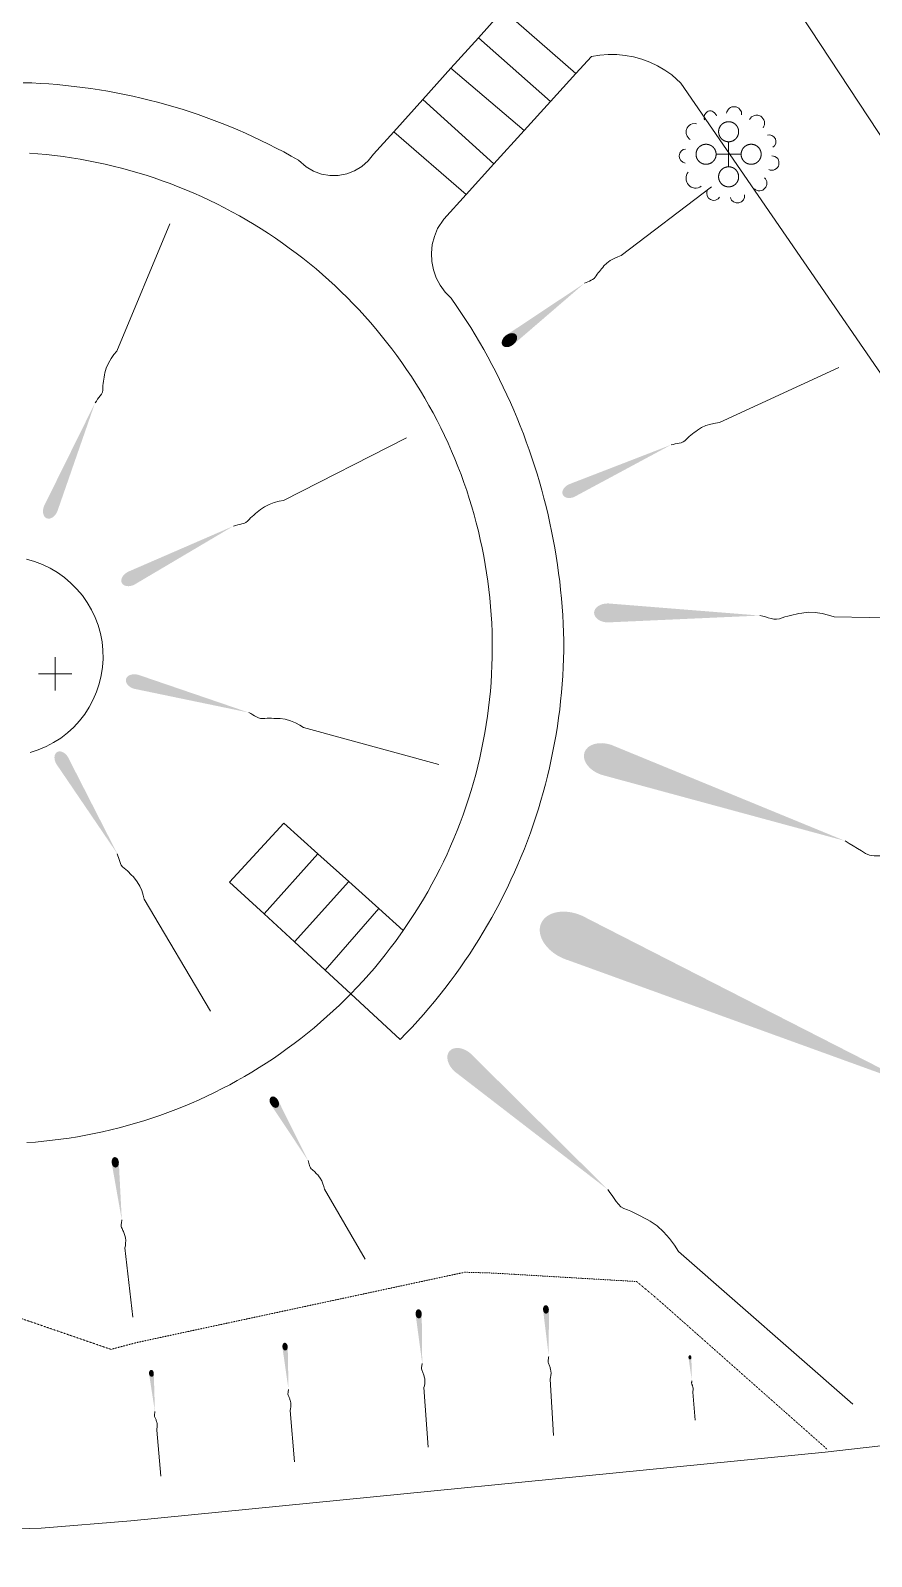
# Model space of a CAD drawing. Header units: millimetres. Extents: x 833924389 to 835767163, y 817400000 to 818811854.
# Drawn here: x 835494266 to 835519440, y 817911036 to 817956732 of the extents above; entities that cross this region are included whole.
import ezdxf

# ---------------------------------------------------------------- set-up
doc = ezdxf.new("R2010")
doc.units = ezdxf.units.MM
doc.header["$LTSCALE"] = 10
doc.header["$MEASUREMENT"] = 0
doc.linetypes.add('11SW4B$1$DGN Style 5', pattern=[1.174922, 0.503538, -0.671384])
doc.layers.add('01_Base_Plan', color=5, linetype='Continuous', lineweight=5)

# ---------------------------------------------------------------- blocks, each defined once
blk = doc.blocks.new('11SW4B$1$SLOPE_175')
at = {"layer": '01_Base_Plan', "linetype": 'Continuous', "lineweight": 30}
h = blk.add_hatch(color=256, dxfattribs=at)
edge = h.paths.add_edge_path()
edge.add_ellipse((0.3, 0), major_axis=(0.3, 0), ratio=0.683333, start_angle=0, end_angle=360)
at = {"layer": '01_Base_Plan', "linetype": 'Continuous', "lineweight": 13}
blk.add_line((5.184, -0.001), (9.132, -0.001), dxfattribs=at)
at = {"layer": '01_Base_Plan', "linetype": 'Continuous', "lineweight": 13, "flags": 128}
blk.add_lwpolyline([(3.584, -0.001), (3.644, -0.015), (3.704, -0.029), (3.764, -0.043), (3.824, -0.057), (3.884, -0.071), (3.944, -0.075), (4.004, -0.063), (4.064, -0.042), (4.124, -0.02), (4.184, -0.001), (4.244, 0.013), (4.304, 0.027), (4.364, 0.041), (4.424, 0.055), (4.484, 0.069), (4.623, 0.087), (4.773, 0.083), (4.924, 0.064), (5.065, 0.034), (5.184, -0.001)], dxfattribs=at)
at = {"layer": '01_Base_Plan', "linetype": 'Continuous', "lineweight": 30}
blk.add_solid([(3.584, -0.001), (0.3, 0.205), (0.3, -0.205)], dxfattribs=at)
blk = doc.blocks.new('11SW4B$0$OVTMIS')
at = {"layer": '01_Base_Plan', "linetype": 'Continuous', "lineweight": 0}
for p, q in [((-0.016, -0.011), (-0.016, 0.364)), ((-0.391, -0.011), (-0.016, -0.011)), ((-0.016, -0.011), (0.359, -0.011)), ((-0.016, -0.386), (-0.016, -0.011))]:
    blk.add_line(p, q, dxfattribs=at)
at = {"layer": '01_Base_Plan', "linetype": 'Continuous', "lineweight": 0, "flags": 128}
for points in [[(-0.076, 1.219), (-0.069, 1.264), (-0.024, 1.339), (0.006, 1.369), (0.044, 1.391), (0.081, 1.406), (0.126, 1.414), (0.171, 1.414), (0.209, 1.406), (0.254, 1.391), (0.291, 1.369), (0.321, 1.331), (0.366, 1.256), (0.374, 1.211), (0.374, 1.174)], [(-0.729, 1.016), (-0.744, 1.054), (-0.751, 1.091), (-0.736, 1.174), (-0.691, 1.234), (-0.654, 1.256), (-0.624, 1.279), (-0.586, 1.286), (-0.541, 1.286), (-0.504, 1.279), (-0.474, 1.256), (-0.436, 1.234), (-0.391, 1.174), (-0.384, 1.136)], [(-0.016, 0.964), (-0.021, 0.964), (-0.027, 0.964), (-0.032, 0.963), (-0.037, 0.963), (-0.042, 0.963), (-0.048, 0.962), (-0.053, 0.961), (-0.058, 0.961), (-0.063, 0.96), (-0.068, 0.959), (-0.073, 0.958), (-0.079, 0.957), (-0.084, 0.956), (-0.089, 0.955), (-0.094, 0.954), (-0.099, 0.952), (-0.104, 0.951), (-0.109, 0.949), (-0.114, 0.947), (-0.119, 0.946), (-0.124, 0.944), (-0.129, 0.942), (-0.133, 0.94), (-0.138, 0.938), (-0.143, 0.936), (-0.148, 0.933), (-0.152, 0.931), (-0.157, 0.929), (-0.162, 0.926), (-0.166, 0.924), (-0.171, 0.921), (-0.175, 0.918), (-0.18, 0.915), (-0.184, 0.912), (-0.188, 0.91), (-0.193, 0.906), (-0.197, 0.903), (-0.201, 0.9), (-0.205, 0.897), (-0.209, 0.894), (-0.213, 0.89), (-0.217, 0.887), (-0.221, 0.883), (-0.225, 0.88), (-0.228, 0.876), (-0.232, 0.872), (-0.236, 0.868), (-0.239, 0.865), (-0.243, 0.861), (-0.246, 0.857), (-0.249, 0.853), (-0.253, 0.848), (-0.256, 0.844), (-0.259, 0.84), (-0.262, 0.836), (-0.265, 0.832), (-0.268, 0.827), (-0.271, 0.823), (-0.273, 0.818), (-0.276, 0.814), (-0.279, 0.809), (-0.281, 0.805), (-0.283, 0.8), (-0.286, 0.795), (-0.288, 0.79), (-0.29, 0.786), (-0.292, 0.781), (-0.294, 0.776), (-0.296, 0.771), (-0.298, 0.766), (-0.3, 0.761), (-0.301, 0.756), (-0.303, 0.751), (-0.305, 0.746), (-0.306, 0.741), (-0.307, 0.736), (-0.308, 0.731), (-0.31, 0.726), (-0.311, 0.721), (-0.312, 0.716), (-0.313, 0.711), (-0.313, 0.706), (-0.314, 0.7), (-0.315, 0.695), (-0.315, 0.69), (-0.315, 0.685), (-0.316, 0.679), (-0.316, 0.674), (-0.316, 0.669), (-0.316, 0.664), (-0.316, 0.658), (-0.316, 0.653), (-0.316, 0.648), (-0.315, 0.643), (-0.315, 0.638), (-0.315, 0.632), (-0.314, 0.627), (-0.313, 0.622), (-0.313, 0.617), (-0.312, 0.612), (-0.311, 0.607), (-0.31, 0.601), (-0.308, 0.596), (-0.307, 0.591), (-0.306, 0.586), (-0.305, 0.581), (-0.303, 0.576), (-0.301, 0.571), (-0.3, 0.566), (-0.298, 0.561), (-0.296, 0.556), (-0.294, 0.551), (-0.292, 0.547), (-0.29, 0.542), (-0.288, 0.537), (-0.286, 0.532), (-0.283, 0.528), (-0.281, 0.523), (-0.279, 0.518), (-0.276, 0.514), (-0.273, 0.509), (-0.271, 0.505), (-0.268, 0.5), (-0.265, 0.496), (-0.262, 0.492), (-0.259, 0.487), (-0.256, 0.483), (-0.253, 0.479), (-0.249, 0.475), (-0.246, 0.471), (-0.243, 0.467), (-0.239, 0.463), (-0.236, 0.459), (-0.232, 0.455), (-0.228, 0.452), (-0.225, 0.448), (-0.221, 0.444), (-0.217, 0.441), (-0.213, 0.437), (-0.209, 0.434), (-0.205, 0.431), (-0.201, 0.427), (-0.197, 0.424), (-0.193, 0.421), (-0.188, 0.418), (-0.184, 0.415), (-0.18, 0.412), (-0.175, 0.409), (-0.171, 0.407), (-0.166, 0.404), (-0.162, 0.401), (-0.157, 0.399), (-0.152, 0.396), (-0.148, 0.394), (-0.143, 0.392), (-0.138, 0.39), (-0.133, 0.388), (-0.129, 0.386), (-0.124, 0.384), (-0.119, 0.382), (-0.114, 0.38), (-0.109, 0.378), (-0.104, 0.377), (-0.099, 0.375), (-0.094, 0.374), (-0.089, 0.373), (-0.084, 0.371), (-0.079, 0.37), (-0.073, 0.369), (-0.068, 0.368), (-0.063, 0.367), (-0.058, 0.367), (-0.053, 0.366), (-0.048, 0.365), (-0.042, 0.365), (-0.037, 0.364), (-0.032, 0.364), (-0.027, 0.364), (-0.021, 0.364), (-0.016, 0.364)], [(-0.016, 0.364), (-0.011, 0.364), (-0.006, 0.364), (-0.001, 0.364), (0.005, 0.364), (0.01, 0.365), (0.015, 0.365), (0.02, 0.366), (0.026, 0.367), (0.031, 0.367), (0.036, 0.368), (0.041, 0.369), (0.046, 0.37), (0.051, 0.371), (0.056, 0.373), (0.061, 0.374), (0.067, 0.375), (0.071, 0.377), (0.077, 0.378), (0.081, 0.38), (0.086, 0.382), (0.091, 0.384), (0.096, 0.386), (0.101, 0.388), (0.106, 0.39), (0.111, 0.392), (0.115, 0.394), (0.12, 0.396), (0.125, 0.399), (0.129, 0.401), (0.134, 0.404), (0.138, 0.407), (0.143, 0.409), (0.147, 0.412), (0.152, 0.415), (0.156, 0.418), (0.16, 0.421), (0.164, 0.424), (0.169, 0.427), (0.173, 0.431), (0.177, 0.434), (0.181, 0.437), (0.185, 0.441), (0.188, 0.444), (0.192, 0.448), (0.196, 0.452), (0.2, 0.455), (0.203, 0.459), (0.207, 0.463), (0.21, 0.467), (0.214, 0.471), (0.217, 0.475), (0.22, 0.479), (0.223, 0.483), (0.227, 0.487), (0.23, 0.492), (0.233, 0.496), (0.235, 0.5), (0.238, 0.505), (0.241, 0.509), (0.244, 0.514), (0.246, 0.518), (0.249, 0.523), (0.251, 0.528), (0.253, 0.532), (0.256, 0.537), (0.258, 0.542), (0.26, 0.547), (0.262, 0.551), (0.264, 0.556), (0.266, 0.561), (0.267, 0.566), (0.269, 0.571), (0.271, 0.576), (0.272, 0.581), (0.274, 0.586), (0.275, 0.591), (0.276, 0.596), (0.277, 0.601), (0.278, 0.607), (0.279, 0.612), (0.28, 0.617), (0.281, 0.622), (0.282, 0.627), (0.282, 0.632), (0.283, 0.638), (0.283, 0.643), (0.283, 0.648), (0.284, 0.653), (0.284, 0.658), (0.284, 0.664), (0.284, 0.669), (0.284, 0.674), (0.283, 0.679), (0.283, 0.685), (0.283, 0.69), (0.282, 0.695), (0.282, 0.7), (0.281, 0.706), (0.28, 0.711), (0.279, 0.716), (0.278, 0.721), (0.277, 0.726), (0.276, 0.731), (0.275, 0.736), (0.274, 0.741), (0.272, 0.746), (0.271, 0.751), (0.269, 0.756), (0.267, 0.761), (0.266, 0.766), (0.264, 0.771), (0.262, 0.776), (0.26, 0.781), (0.258, 0.786), (0.256, 0.79), (0.253, 0.795), (0.251, 0.8), (0.249, 0.805), (0.246, 0.809), (0.244, 0.814), (0.241, 0.818), (0.238, 0.823), (0.235, 0.827), (0.233, 0.832), (0.23, 0.836), (0.227, 0.84), (0.223, 0.844), (0.22, 0.848), (0.217, 0.853), (0.214, 0.857), (0.21, 0.861), (0.207, 0.865), (0.203, 0.868), (0.2, 0.872), (0.196, 0.876), (0.192, 0.88), (0.188, 0.883), (0.185, 0.887), (0.181, 0.89), (0.177, 0.894), (0.173, 0.897), (0.169, 0.9), (0.164, 0.903), (0.16, 0.906), (0.156, 0.91), (0.152, 0.912), (0.147, 0.915), (0.143, 0.918), (0.138, 0.921), (0.134, 0.924), (0.129, 0.926), (0.125, 0.929), (0.12, 0.931), (0.115, 0.933), (0.111, 0.936), (0.106, 0.938), (0.101, 0.94), (0.096, 0.942), (0.091, 0.944), (0.086, 0.946), (0.081, 0.947), (0.077, 0.949), (0.071, 0.951), (0.067, 0.952), (0.061, 0.954), (0.056, 0.955), (0.051, 0.956), (0.046, 0.957), (0.041, 0.958), (0.036, 0.959), (0.031, 0.96), (0.026, 0.961), (0.02, 0.961), (0.015, 0.962), (0.01, 0.963), (0.005, 0.963), (-0.001, 0.963), (-0.006, 0.964), (-0.011, 0.964), (-0.016, 0.964)], [(0.606, 1.031), (0.666, 1.106), (0.756, 1.151), (0.801, 1.159), (0.854, 1.159), (0.944, 1.129), (0.981, 1.099), (1.011, 1.061), (1.041, 1.016), (1.056, 0.971), (1.056, 0.874), (1.041, 0.829), (1.019, 0.784)], [(-1.171, 0.431), (-1.201, 0.454), (-1.261, 0.529), (-1.291, 0.611), (-1.291, 0.656), (-1.284, 0.701), (-1.254, 0.784), (-1.224, 0.821), (-1.194, 0.851), (-1.156, 0.881), (-1.111, 0.896), (-1.021, 0.911), (-0.976, 0.904)], [(1.146, 0.559), (1.214, 0.566), (1.281, 0.551), (1.341, 0.506), (1.386, 0.454), (1.401, 0.379), (1.394, 0.311), (1.356, 0.244), (1.304, 0.199)], [(-1.314, -0.274), (-1.389, -0.251), (-1.449, -0.199), (-1.486, -0.131), (-1.501, -0.056), (-1.479, 0.019), (-1.441, 0.086), (-1.374, 0.131), (-1.306, 0.146)], [(-0.391, -0.011), (-0.391, -0.006), (-0.391, -0.001), (-0.392, 0.004), (-0.392, 0.01), (-0.392, 0.015), (-0.393, 0.02), (-0.393, 0.025), (-0.394, 0.031), (-0.395, 0.036), (-0.396, 0.041), (-0.397, 0.046), (-0.398, 0.051), (-0.399, 0.056), (-0.4, 0.061), (-0.401, 0.066), (-0.403, 0.071), (-0.404, 0.076), (-0.406, 0.081), (-0.408, 0.086), (-0.409, 0.091), (-0.411, 0.096), (-0.413, 0.101), (-0.415, 0.106), (-0.417, 0.111), (-0.419, 0.115), (-0.422, 0.12), (-0.424, 0.125), (-0.426, 0.13), (-0.429, 0.134), (-0.431, 0.139), (-0.434, 0.143), (-0.437, 0.148), (-0.44, 0.152), (-0.442, 0.157), (-0.445, 0.161), (-0.448, 0.165), (-0.452, 0.169), (-0.455, 0.173), (-0.458, 0.178), (-0.461, 0.182), (-0.465, 0.186), (-0.468, 0.19), (-0.472, 0.193), (-0.475, 0.197), (-0.479, 0.201), (-0.483, 0.205), (-0.487, 0.208), (-0.49, 0.212), (-0.494, 0.215), (-0.498, 0.219), (-0.502, 0.222), (-0.506, 0.225), (-0.511, 0.228), (-0.515, 0.231), (-0.519, 0.235), (-0.523, 0.237), (-0.528, 0.24), (-0.532, 0.243), (-0.537, 0.246), (-0.541, 0.249), (-0.546, 0.251), (-0.55, 0.254), (-0.555, 0.256), (-0.56, 0.258), (-0.564, 0.261), (-0.569, 0.263), (-0.574, 0.265), (-0.579, 0.267), (-0.584, 0.269), (-0.589, 0.271), (-0.594, 0.272), (-0.598, 0.274), (-0.604, 0.276), (-0.608, 0.277), (-0.614, 0.279), (-0.619, 0.28), (-0.624, 0.281), (-0.629, 0.282), (-0.634, 0.283), (-0.639, 0.284), (-0.644, 0.285), (-0.649, 0.286), (-0.655, 0.286), (-0.66, 0.287), (-0.665, 0.288), (-0.67, 0.288), (-0.676, 0.288), (-0.681, 0.289), (-0.686, 0.289), (-0.691, 0.289), (-0.696, 0.289), (-0.702, 0.289), (-0.707, 0.288), (-0.712, 0.288), (-0.717, 0.288), (-0.723, 0.287), (-0.728, 0.286), (-0.733, 0.286), (-0.738, 0.285), (-0.743, 0.284), (-0.748, 0.283), (-0.754, 0.282), (-0.759, 0.281), (-0.764, 0.28), (-0.769, 0.279), (-0.774, 0.277), (-0.779, 0.276), (-0.784, 0.274), (-0.789, 0.272), (-0.794, 0.271), (-0.799, 0.269), (-0.804, 0.267), (-0.808, 0.265), (-0.813, 0.263), (-0.818, 0.261), (-0.823, 0.258), (-0.827, 0.256), (-0.832, 0.254), (-0.837, 0.251), (-0.841, 0.249), (-0.846, 0.246), (-0.85, 0.243), (-0.855, 0.24), (-0.859, 0.237), (-0.863, 0.235), (-0.868, 0.231), (-0.872, 0.228), (-0.876, 0.225), (-0.88, 0.222), (-0.884, 0.219), (-0.888, 0.215), (-0.892, 0.212), (-0.896, 0.208), (-0.9, 0.205), (-0.903, 0.201), (-0.907, 0.197), (-0.911, 0.193), (-0.914, 0.19), (-0.918, 0.186), (-0.921, 0.182), (-0.924, 0.178), (-0.928, 0.173), (-0.931, 0.169), (-0.934, 0.165), (-0.937, 0.161), (-0.94, 0.157), (-0.943, 0.152), (-0.946, 0.148), (-0.948, 0.143), (-0.951, 0.139), (-0.954, 0.134), (-0.956, 0.13), (-0.958, 0.125), (-0.961, 0.12), (-0.963, 0.115), (-0.965, 0.111), (-0.967, 0.106), (-0.969, 0.101), (-0.971, 0.096), (-0.973, 0.091), (-0.975, 0.086), (-0.976, 0.081), (-0.978, 0.076), (-0.98, 0.071), (-0.981, 0.066), (-0.982, 0.061), (-0.983, 0.056), (-0.985, 0.051), (-0.986, 0.046), (-0.987, 0.041), (-0.988, 0.036), (-0.988, 0.031), (-0.989, 0.025), (-0.99, 0.02), (-0.99, 0.015), (-0.99, 0.01), (-0.991, 0.004), (-0.991, -0.001), (-0.991, -0.006), (-0.991, -0.011), (-0.991, -0.017), (-0.991, -0.022), (-0.991, -0.027), (-0.99, -0.032), (-0.99, -0.037), (-0.99, -0.043), (-0.989, -0.048), (-0.988, -0.053), (-0.988, -0.058), (-0.987, -0.063), (-0.986, -0.068), (-0.985, -0.074), (-0.983, -0.079), (-0.982, -0.084), (-0.981, -0.089), (-0.98, -0.094), (-0.978, -0.099), (-0.976, -0.104), (-0.975, -0.109), (-0.973, -0.114), (-0.971, -0.119), (-0.969, -0.124), (-0.967, -0.128), (-0.965, -0.133), (-0.963, -0.138), (-0.961, -0.143), (-0.958, -0.147), (-0.956, -0.152), (-0.954, -0.157), (-0.951, -0.161), (-0.948, -0.166), (-0.946, -0.17), (-0.943, -0.175), (-0.94, -0.179), (-0.937, -0.183), (-0.934, -0.188), (-0.931, -0.192), (-0.928, -0.196), (-0.924, -0.2), (-0.921, -0.204), (-0.918, -0.208), (-0.914, -0.212), (-0.911, -0.216), (-0.907, -0.22), (-0.903, -0.223), (-0.9, -0.227), (-0.896, -0.231), (-0.892, -0.234), (-0.888, -0.238), (-0.884, -0.241), (-0.88, -0.244), (-0.876, -0.248), (-0.872, -0.251), (-0.868, -0.254), (-0.863, -0.257), (-0.859, -0.26), (-0.855, -0.263), (-0.85, -0.266), (-0.846, -0.268), (-0.841, -0.271), (-0.837, -0.274), (-0.832, -0.276), (-0.827, -0.279), (-0.823, -0.281), (-0.818, -0.283), (-0.813, -0.285), (-0.808, -0.287), (-0.804, -0.289), (-0.799, -0.291), (-0.794, -0.293), (-0.789, -0.295), (-0.784, -0.297), (-0.779, -0.298), (-0.774, -0.3), (-0.769, -0.301), (-0.764, -0.302), (-0.759, -0.304), (-0.754, -0.305), (-0.748, -0.306), (-0.743, -0.307), (-0.738, -0.308), (-0.733, -0.308), (-0.728, -0.309), (-0.723, -0.31), (-0.717, -0.31), (-0.712, -0.311), (-0.707, -0.311), (-0.702, -0.311), (-0.696, -0.311), (-0.691, -0.311), (-0.686, -0.311), (-0.681, -0.311), (-0.676, -0.311), (-0.67, -0.311), (-0.665, -0.31), (-0.66, -0.31), (-0.655, -0.309), (-0.649, -0.308), (-0.644, -0.308), (-0.639, -0.307), (-0.634, -0.306), (-0.629, -0.305), (-0.624, -0.304), (-0.619, -0.302), (-0.614, -0.301), (-0.608, -0.3), (-0.604, -0.298), (-0.598, -0.297), (-0.594, -0.295), (-0.589, -0.293), (-0.584, -0.291), (-0.579, -0.289), (-0.574, -0.287), (-0.569, -0.285), (-0.564, -0.283), (-0.56, -0.281), (-0.555, -0.279), (-0.55, -0.276), (-0.546, -0.274), (-0.541, -0.271), (-0.537, -0.268), (-0.532, -0.266), (-0.528, -0.263), (-0.523, -0.26), (-0.519, -0.257), (-0.515, -0.254), (-0.511, -0.251), (-0.506, -0.248), (-0.502, -0.244), (-0.498, -0.241), (-0.494, -0.238), (-0.49, -0.234), (-0.487, -0.231), (-0.483, -0.227), (-0.479, -0.223), (-0.475, -0.22), (-0.472, -0.216), (-0.468, -0.212), (-0.465, -0.208), (-0.461, -0.204), (-0.458, -0.2), (-0.455, -0.196), (-0.452, -0.192), (-0.448, -0.188), (-0.445, -0.183), (-0.442, -0.179), (-0.44, -0.175), (-0.437, -0.17), (-0.434, -0.166), (-0.431, -0.161), (-0.429, -0.157), (-0.426, -0.152), (-0.424, -0.147), (-0.422, -0.143), (-0.419, -0.138), (-0.417, -0.133), (-0.415, -0.128), (-0.413, -0.124), (-0.411, -0.119), (-0.409, -0.114), (-0.408, -0.109), (-0.406, -0.104), (-0.404, -0.099), (-0.403, -0.094), (-0.401, -0.089), (-0.4, -0.084), (-0.399, -0.079), (-0.398, -0.074), (-0.397, -0.068), (-0.396, -0.063), (-0.395, -0.058), (-0.394, -0.053), (-0.393, -0.048), (-0.393, -0.043), (-0.392, -0.037), (-0.392, -0.032), (-0.392, -0.027), (-0.391, -0.022), (-0.391, -0.017), (-0.391, -0.011)], [(0.959, -0.011), (0.959, -0.006), (0.959, -0.001), (0.958, 0.004), (0.958, 0.01), (0.958, 0.015), (0.957, 0.02), (0.957, 0.025), (0.956, 0.031), (0.955, 0.036), (0.954, 0.041), (0.953, 0.046), (0.952, 0.051), (0.951, 0.056), (0.95, 0.061), (0.949, 0.066), (0.947, 0.071), (0.946, 0.076), (0.944, 0.081), (0.942, 0.086), (0.941, 0.091), (0.939, 0.096), (0.937, 0.101), (0.935, 0.106), (0.933, 0.111), (0.931, 0.115), (0.928, 0.12), (0.926, 0.125), (0.924, 0.13), (0.921, 0.134), (0.919, 0.139), (0.916, 0.143), (0.913, 0.148), (0.91, 0.152), (0.908, 0.157), (0.905, 0.161), (0.902, 0.165), (0.898, 0.169), (0.895, 0.173), (0.892, 0.178), (0.889, 0.182), (0.885, 0.186), (0.882, 0.19), (0.878, 0.193), (0.875, 0.197), (0.871, 0.201), (0.867, 0.205), (0.863, 0.208), (0.86, 0.212), (0.856, 0.215), (0.852, 0.219), (0.848, 0.222), (0.844, 0.225), (0.839, 0.228), (0.835, 0.231), (0.831, 0.235), (0.827, 0.237), (0.822, 0.24), (0.818, 0.243), (0.813, 0.246), (0.809, 0.249), (0.804, 0.251), (0.8, 0.254), (0.795, 0.256), (0.79, 0.258), (0.786, 0.261), (0.781, 0.263), (0.776, 0.265), (0.771, 0.267), (0.766, 0.269), (0.761, 0.271), (0.756, 0.272), (0.752, 0.274), (0.746, 0.276), (0.742, 0.277), (0.736, 0.279), (0.731, 0.28), (0.726, 0.281), (0.721, 0.282), (0.716, 0.283), (0.711, 0.284), (0.706, 0.285), (0.701, 0.286), (0.695, 0.286), (0.69, 0.287), (0.685, 0.288), (0.68, 0.288), (0.674, 0.288), (0.669, 0.289), (0.664, 0.289), (0.659, 0.289), (0.654, 0.289), (0.648, 0.289), (0.643, 0.288), (0.638, 0.288), (0.633, 0.288), (0.627, 0.287), (0.622, 0.286), (0.617, 0.286), (0.612, 0.285), (0.607, 0.284), (0.602, 0.283), (0.596, 0.282), (0.591, 0.281), (0.586, 0.28), (0.581, 0.279), (0.576, 0.277), (0.571, 0.276), (0.566, 0.274), (0.561, 0.272), (0.556, 0.271), (0.551, 0.269), (0.546, 0.267), (0.542, 0.265), (0.537, 0.263), (0.532, 0.261), (0.527, 0.258), (0.523, 0.256), (0.518, 0.254), (0.513, 0.251), (0.509, 0.249), (0.504, 0.246), (0.5, 0.243), (0.495, 0.24), (0.491, 0.237), (0.487, 0.235), (0.482, 0.231), (0.478, 0.228), (0.474, 0.225), (0.47, 0.222), (0.466, 0.219), (0.462, 0.215), (0.458, 0.212), (0.454, 0.208), (0.45, 0.205), (0.447, 0.201), (0.443, 0.197), (0.439, 0.193), (0.436, 0.19), (0.432, 0.186), (0.429, 0.182), (0.426, 0.178), (0.422, 0.173), (0.419, 0.169), (0.416, 0.165), (0.413, 0.161), (0.41, 0.157), (0.407, 0.152), (0.404, 0.148), (0.402, 0.143), (0.399, 0.139), (0.396, 0.134), (0.394, 0.13), (0.392, 0.125), (0.389, 0.12), (0.387, 0.115), (0.385, 0.111), (0.383, 0.106), (0.381, 0.101), (0.379, 0.096), (0.377, 0.091), (0.375, 0.086), (0.374, 0.081), (0.372, 0.076), (0.37, 0.071), (0.369, 0.066), (0.368, 0.061), (0.367, 0.056), (0.365, 0.051), (0.364, 0.046), (0.363, 0.041), (0.362, 0.036), (0.362, 0.031), (0.361, 0.025), (0.36, 0.02), (0.36, 0.015), (0.36, 0.01), (0.359, 0.004), (0.359, -0.001), (0.359, -0.006), (0.359, -0.011)], [(-0.016, -0.386), (-0.021, -0.386), (-0.027, -0.386), (-0.032, -0.387), (-0.037, -0.387), (-0.042, -0.387), (-0.048, -0.388), (-0.053, -0.389), (-0.058, -0.389), (-0.063, -0.39), (-0.068, -0.391), (-0.073, -0.392), (-0.079, -0.393), (-0.084, -0.394), (-0.089, -0.395), (-0.094, -0.396), (-0.099, -0.398), (-0.104, -0.399), (-0.109, -0.401), (-0.114, -0.403), (-0.119, -0.404), (-0.124, -0.406), (-0.129, -0.408), (-0.133, -0.41), (-0.138, -0.412), (-0.143, -0.414), (-0.148, -0.417), (-0.152, -0.419), (-0.157, -0.421), (-0.162, -0.424), (-0.166, -0.426), (-0.171, -0.429), (-0.175, -0.432), (-0.18, -0.435), (-0.184, -0.438), (-0.188, -0.44), (-0.193, -0.444), (-0.197, -0.447), (-0.201, -0.45), (-0.205, -0.453), (-0.209, -0.456), (-0.213, -0.46), (-0.217, -0.463), (-0.221, -0.467), (-0.225, -0.47), (-0.228, -0.474), (-0.232, -0.478), (-0.236, -0.482), (-0.239, -0.485), (-0.243, -0.489), (-0.246, -0.493), (-0.249, -0.497), (-0.253, -0.502), (-0.256, -0.506), (-0.259, -0.51), (-0.262, -0.514), (-0.265, -0.518), (-0.268, -0.523), (-0.271, -0.527), (-0.273, -0.532), (-0.276, -0.536), (-0.279, -0.541), (-0.281, -0.545), (-0.283, -0.55), (-0.286, -0.555), (-0.288, -0.56), (-0.29, -0.564), (-0.292, -0.569), (-0.294, -0.574), (-0.296, -0.579), (-0.298, -0.584), (-0.3, -0.589), (-0.301, -0.594), (-0.303, -0.599), (-0.305, -0.604), (-0.306, -0.609), (-0.307, -0.614), (-0.308, -0.619), (-0.31, -0.624), (-0.311, -0.629), (-0.312, -0.634), (-0.313, -0.639), (-0.313, -0.644), (-0.314, -0.65), (-0.315, -0.655), (-0.315, -0.66), (-0.315, -0.665), (-0.316, -0.671), (-0.316, -0.676), (-0.316, -0.681), (-0.316, -0.686), (-0.316, -0.692), (-0.316, -0.697), (-0.316, -0.702), (-0.315, -0.707), (-0.315, -0.712), (-0.315, -0.718), (-0.314, -0.723), (-0.313, -0.728), (-0.313, -0.733), (-0.312, -0.738), (-0.311, -0.743), (-0.31, -0.749), (-0.308, -0.754), (-0.307, -0.759), (-0.306, -0.764), (-0.305, -0.769), (-0.303, -0.774), (-0.301, -0.779), (-0.3, -0.784), (-0.298, -0.789), (-0.296, -0.794), (-0.294, -0.799), (-0.292, -0.803), (-0.29, -0.808), (-0.288, -0.813), (-0.286, -0.818), (-0.283, -0.822), (-0.281, -0.827), (-0.279, -0.832), (-0.276, -0.836), (-0.273, -0.841), (-0.271, -0.845), (-0.268, -0.85), (-0.265, -0.854), (-0.262, -0.858), (-0.259, -0.863), (-0.256, -0.867), (-0.253, -0.871), (-0.249, -0.875), (-0.246, -0.879), (-0.243, -0.883), (-0.239, -0.887), (-0.236, -0.891), (-0.232, -0.895), (-0.228, -0.898), (-0.225, -0.902), (-0.221, -0.906), (-0.217, -0.909), (-0.213, -0.913), (-0.209, -0.916), (-0.205, -0.919), (-0.201, -0.923), (-0.197, -0.926), (-0.193, -0.929), (-0.188, -0.932), (-0.184, -0.935), (-0.18, -0.938), (-0.175, -0.941), (-0.171, -0.943), (-0.166, -0.946), (-0.162, -0.949), (-0.157, -0.951), (-0.152, -0.954), (-0.148, -0.956), (-0.143, -0.958), (-0.138, -0.96), (-0.133, -0.962), (-0.129, -0.964), (-0.124, -0.966), (-0.119, -0.968), (-0.114, -0.97), (-0.109, -0.972), (-0.104, -0.973), (-0.099, -0.975), (-0.094, -0.976), (-0.089, -0.977), (-0.084, -0.979), (-0.079, -0.98), (-0.073, -0.981), (-0.068, -0.982), (-0.063, -0.983), (-0.058, -0.983), (-0.053, -0.984), (-0.048, -0.985), (-0.042, -0.985), (-0.037, -0.986), (-0.032, -0.986), (-0.027, -0.986), (-0.021, -0.986), (-0.016, -0.986), (-0.011, -0.986), (-0.006, -0.986), (-0.001, -0.986), (0.005, -0.986), (0.01, -0.985), (0.015, -0.985), (0.02, -0.984), (0.026, -0.983), (0.031, -0.983), (0.036, -0.982), (0.041, -0.981), (0.046, -0.98), (0.051, -0.979), (0.056, -0.977), (0.061, -0.976), (0.067, -0.975), (0.071, -0.973), (0.077, -0.972), (0.081, -0.97), (0.086, -0.968), (0.091, -0.966), (0.096, -0.964), (0.101, -0.962), (0.106, -0.96), (0.111, -0.958), (0.115, -0.956), (0.12, -0.954), (0.125, -0.951), (0.129, -0.949), (0.134, -0.946), (0.138, -0.943), (0.143, -0.941), (0.147, -0.938), (0.152, -0.935), (0.156, -0.932), (0.16, -0.929), (0.164, -0.926), (0.169, -0.923), (0.173, -0.919), (0.177, -0.916), (0.181, -0.913), (0.185, -0.909), (0.188, -0.906), (0.192, -0.902), (0.196, -0.898), (0.2, -0.895), (0.203, -0.891), (0.207, -0.887), (0.21, -0.883), (0.214, -0.879), (0.217, -0.875), (0.22, -0.871), (0.223, -0.867), (0.227, -0.863), (0.23, -0.858), (0.233, -0.854), (0.235, -0.85), (0.238, -0.845), (0.241, -0.841), (0.244, -0.836), (0.246, -0.832), (0.249, -0.827), (0.251, -0.822), (0.253, -0.818), (0.256, -0.813), (0.258, -0.808), (0.26, -0.803), (0.262, -0.799), (0.264, -0.794), (0.266, -0.789), (0.267, -0.784), (0.269, -0.779), (0.271, -0.774), (0.272, -0.769), (0.274, -0.764), (0.275, -0.759), (0.276, -0.754), (0.277, -0.749), (0.278, -0.743), (0.279, -0.738), (0.28, -0.733), (0.281, -0.728), (0.282, -0.723), (0.282, -0.718), (0.283, -0.712), (0.283, -0.707), (0.283, -0.702), (0.284, -0.697), (0.284, -0.692), (0.284, -0.686), (0.284, -0.681), (0.284, -0.676), (0.283, -0.671), (0.283, -0.665), (0.283, -0.66), (0.282, -0.655), (0.282, -0.65), (0.281, -0.644), (0.28, -0.639), (0.279, -0.634), (0.278, -0.629), (0.277, -0.624), (0.276, -0.619), (0.275, -0.614), (0.274, -0.609), (0.272, -0.604), (0.271, -0.599), (0.269, -0.594), (0.267, -0.589), (0.266, -0.584), (0.264, -0.579), (0.262, -0.574), (0.26, -0.569), (0.258, -0.564), (0.256, -0.56), (0.253, -0.555), (0.251, -0.55), (0.249, -0.545), (0.246, -0.541), (0.244, -0.536), (0.241, -0.532), (0.238, -0.527), (0.235, -0.523), (0.233, -0.518), (0.23, -0.514), (0.227, -0.51), (0.223, -0.506), (0.22, -0.502), (0.217, -0.497), (0.214, -0.493), (0.21, -0.489), (0.207, -0.485), (0.203, -0.482), (0.2, -0.478), (0.196, -0.474), (0.192, -0.47), (0.188, -0.467), (0.185, -0.463), (0.181, -0.46), (0.177, -0.456), (0.173, -0.453), (0.169, -0.45), (0.164, -0.447), (0.16, -0.444), (0.156, -0.44), (0.152, -0.438), (0.147, -0.435), (0.143, -0.432), (0.138, -0.429), (0.134, -0.426), (0.129, -0.424), (0.125, -0.421), (0.12, -0.419), (0.115, -0.417), (0.111, -0.414), (0.106, -0.412), (0.101, -0.41), (0.096, -0.408), (0.091, -0.406), (0.086, -0.404), (0.081, -0.403), (0.077, -0.401), (0.071, -0.399), (0.067, -0.398), (0.061, -0.396), (0.056, -0.395), (0.051, -0.394), (0.046, -0.393), (0.041, -0.392), (0.036, -0.391), (0.031, -0.39), (0.026, -0.389), (0.02, -0.389), (0.015, -0.388), (0.01, -0.387), (0.005, -0.387), (-0.001, -0.387), (-0.006, -0.386), (-0.011, -0.386), (-0.016, -0.386)], [(0.359, -0.011), (0.359, -0.017), (0.359, -0.022), (0.359, -0.027), (0.36, -0.032), (0.36, -0.037), (0.36, -0.043), (0.361, -0.048), (0.362, -0.053), (0.362, -0.058), (0.363, -0.063), (0.364, -0.068), (0.365, -0.074), (0.367, -0.079), (0.368, -0.084), (0.369, -0.089), (0.37, -0.094), (0.372, -0.099), (0.374, -0.104), (0.375, -0.109), (0.377, -0.114), (0.379, -0.119), (0.381, -0.124), (0.383, -0.128), (0.385, -0.133), (0.387, -0.138), (0.389, -0.143), (0.392, -0.147), (0.394, -0.152), (0.396, -0.157), (0.399, -0.161), (0.402, -0.166), (0.404, -0.17), (0.407, -0.175), (0.41, -0.179), (0.413, -0.183), (0.416, -0.188), (0.419, -0.192), (0.422, -0.196), (0.426, -0.2), (0.429, -0.204), (0.432, -0.208), (0.436, -0.212), (0.439, -0.216), (0.443, -0.22), (0.447, -0.223), (0.45, -0.227), (0.454, -0.231), (0.458, -0.234), (0.462, -0.238), (0.466, -0.241), (0.47, -0.244), (0.474, -0.248), (0.478, -0.251), (0.482, -0.254), (0.487, -0.257), (0.491, -0.26), (0.495, -0.263), (0.5, -0.266), (0.504, -0.268), (0.509, -0.271), (0.513, -0.274), (0.518, -0.276), (0.523, -0.279), (0.527, -0.281), (0.532, -0.283), (0.537, -0.285), (0.542, -0.287), (0.546, -0.289), (0.551, -0.291), (0.556, -0.293), (0.561, -0.295), (0.566, -0.297), (0.571, -0.298), (0.576, -0.3), (0.581, -0.301), (0.586, -0.302), (0.591, -0.304), (0.596, -0.305), (0.602, -0.306), (0.607, -0.307), (0.612, -0.308), (0.617, -0.308), (0.622, -0.309), (0.627, -0.31), (0.633, -0.31), (0.638, -0.311), (0.643, -0.311), (0.648, -0.311), (0.654, -0.311), (0.659, -0.311), (0.664, -0.311), (0.669, -0.311), (0.674, -0.311), (0.68, -0.311), (0.685, -0.31), (0.69, -0.31), (0.695, -0.309), (0.701, -0.308), (0.706, -0.308), (0.711, -0.307), (0.716, -0.306), (0.721, -0.305), (0.726, -0.304), (0.731, -0.302), (0.736, -0.301), (0.742, -0.3), (0.746, -0.298), (0.752, -0.297), (0.756, -0.295), (0.761, -0.293), (0.766, -0.291), (0.771, -0.289), (0.776, -0.287), (0.781, -0.285), (0.786, -0.283), (0.79, -0.281), (0.795, -0.279), (0.8, -0.276), (0.804, -0.274), (0.809, -0.271), (0.813, -0.268), (0.818, -0.266), (0.822, -0.263), (0.827, -0.26), (0.831, -0.257), (0.835, -0.254), (0.839, -0.251), (0.844, -0.248), (0.848, -0.244), (0.852, -0.241), (0.856, -0.238), (0.86, -0.234), (0.863, -0.231), (0.867, -0.227), (0.871, -0.223), (0.875, -0.22), (0.878, -0.216), (0.882, -0.212), (0.885, -0.208), (0.889, -0.204), (0.892, -0.2), (0.895, -0.196), (0.898, -0.192), (0.902, -0.188), (0.905, -0.183), (0.908, -0.179), (0.91, -0.175), (0.913, -0.17), (0.916, -0.166), (0.919, -0.161), (0.921, -0.157), (0.924, -0.152), (0.926, -0.147), (0.928, -0.143), (0.931, -0.138), (0.933, -0.133), (0.935, -0.128), (0.937, -0.124), (0.939, -0.119), (0.941, -0.114), (0.942, -0.109), (0.944, -0.104), (0.946, -0.099), (0.947, -0.094), (0.949, -0.089), (0.95, -0.084), (0.951, -0.079), (0.952, -0.074), (0.953, -0.068), (0.954, -0.063), (0.955, -0.058), (0.956, -0.053), (0.957, -0.048), (0.957, -0.043), (0.958, -0.037), (0.958, -0.032), (0.958, -0.027), (0.959, -0.022), (0.959, -0.017), (0.959, -0.011)], [(1.281, -0.056), (1.326, -0.064), (1.371, -0.079), (1.416, -0.109), (1.454, -0.139), (1.476, -0.184), (1.491, -0.229), (1.491, -0.326), (1.476, -0.371), (1.446, -0.409), (1.416, -0.439), (1.371, -0.469), (1.326, -0.484), (1.281, -0.491), (1.229, -0.484), (1.184, -0.469)], [(-0.834, -0.971), (-0.879, -1.001), (-0.931, -1.016), (-0.984, -1.024), (-1.036, -1.024), (-1.134, -0.994), (-1.179, -0.964), (-1.216, -0.926), (-1.246, -0.889), (-1.269, -0.844), (-1.284, -0.791), (-1.291, -0.739), (-1.291, -0.686), (-1.276, -0.634), (-1.254, -0.589), (-1.224, -0.544)], [(1.056, -0.716), (1.086, -0.746), (1.109, -0.784), (1.124, -0.829), (1.131, -0.874), (1.131, -0.919), (1.101, -1.001), (1.041, -1.061), (1.004, -1.084), (0.959, -1.099), (0.914, -1.106), (0.869, -1.106), (0.786, -1.076), (0.756, -1.046)], [(-0.286, -1.294), (-0.331, -1.346), (-0.406, -1.384), (-0.481, -1.391), (-0.556, -1.369), (-0.616, -1.324), (-0.661, -1.256), (-0.669, -1.181), (-0.669, -1.144), (-0.654, -1.106)], [(0.464, -1.226), (0.456, -1.309), (0.426, -1.376), (0.366, -1.436), (0.291, -1.466), (0.209, -1.466), (0.134, -1.436), (0.074, -1.384), (0.051, -1.346), (0.036, -1.309)]]:
    blk.add_lwpolyline(points, dxfattribs=at)
blk = doc.blocks.new('11SW4B$0$SPOTHT')
at = {"layer": '01_Base_Plan', "linetype": 'Continuous', "lineweight": 13}
for p, q in [((0, -0.5), (0, 0.5)), ((-0.5, 0), (0.5, 0))]:
    blk.add_line(p, q, dxfattribs=at)

msp = doc.modelspace()

# ---------------------------------------------------------------- hatches: boundary and pattern name
at = {"layer": '01_Base_Plan', "linetype": 'Continuous'}
h = msp.add_hatch(color=256, dxfattribs=at)
edge = h.paths.add_edge_path()
edge.add_ellipse((835508602, 817947460), major_axis=(205, 156), ratio=0.683333, start_angle=0, end_angle=360)
h = msp.add_hatch(color=256, dxfattribs=at)
edge = h.paths.add_edge_path()
edge.add_ellipse((835510471, 817942957), major_axis=(272, 125), ratio=0.683333, start_angle=0, end_angle=360)
h = msp.add_hatch(color=256, dxfattribs=at)
edge = h.paths.add_edge_path()
edge.add_ellipse((835494871, 817942415), major_axis=(121, 290), ratio=0.683333, start_angle=0, end_angle=360)
h = msp.add_hatch(color=256, dxfattribs=at)
edge = h.paths.add_edge_path()
edge.add_ellipse((835497280, 817940330), major_axis=(280, 143), ratio=0.683333, start_angle=0, end_angle=360)
h = msp.add_hatch(color=256, dxfattribs=at)
edge = h.paths.add_edge_path()
edge.add_ellipse((835511552, 817939291), major_axis=(416, -7), ratio=0.683333, start_angle=0, end_angle=360)
h = msp.add_hatch(color=256, dxfattribs=at)
edge = h.paths.add_edge_path()
edge.add_ellipse((835497433, 817937228), major_axis=(308, -84), ratio=0.683333, start_angle=0, end_angle=360)
h = msp.add_hatch(color=256, dxfattribs=at)
edge = h.paths.add_edge_path()
edge.add_ellipse((835511502, 817934893), major_axis=(654, -222), ratio=0.683333, start_angle=0, end_angle=360)
h = msp.add_hatch(color=256, dxfattribs=at)
edge = h.paths.add_edge_path()
edge.add_ellipse((835495213, 817934870), major_axis=(151, -255), ratio=0.683333, start_angle=0, end_angle=360)
h = msp.add_hatch(color=256, dxfattribs=at)
edge = h.paths.add_edge_path()
edge.add_ellipse((835507206, 817925824), major_axis=(397, -347), ratio=0.683333, start_angle=0, end_angle=360)
h = msp.add_hatch(color=256, dxfattribs=at)
edge = h.paths.add_edge_path()
edge.add_ellipse((835501564, 817924641), major_axis=(92, -160), ratio=0.683333, start_angle=0, end_angle=360)
h = msp.add_hatch(color=256, dxfattribs=at)
edge = h.paths.add_edge_path()
edge.add_ellipse((835496802, 817922840), major_axis=(18, -158), ratio=0.683333, start_angle=0, end_angle=360)
h = msp.add_hatch(color=256, dxfattribs=at)
edge = h.paths.add_edge_path()
edge.add_ellipse((835505885, 817918302), major_axis=(10, -136), ratio=0.683333, start_angle=0, end_angle=360)
h = msp.add_hatch(color=256, dxfattribs=at)
edge = h.paths.add_edge_path()
edge.add_ellipse((835509695, 817918434), major_axis=(8, -128), ratio=0.683333, start_angle=0, end_angle=360)
h = msp.add_hatch(color=256, dxfattribs=at)
edge = h.paths.add_edge_path()
edge.add_ellipse((835501885, 817917320), major_axis=(10, -117), ratio=0.683333, start_angle=0, end_angle=360)
h = msp.add_hatch(color=256, dxfattribs=at)
edge = h.paths.add_edge_path()
edge.add_ellipse((835514005, 817916999), major_axis=(5.3, -63.9), ratio=0.683333, start_angle=0, end_angle=360)
h = msp.add_hatch(color=256, dxfattribs=at)
edge = h.paths.add_edge_path()
edge.add_ellipse((835497885, 817916520), major_axis=(10, -105), ratio=0.683333, start_angle=0, end_angle=360)

# ---------------------------------------------------------------- linework, layer by layer
for p, q in [((835508417, 817957345), (835510593, 817955446)), ((835507672, 817956515), (835509831, 817954606)), ((835506852, 817955603), (835509045, 817953740)), ((835506010, 817954666), (835508140, 817952743)), ((835505144, 817953702), (835507305, 817951822)), ((835511947, 817949996), (835514651, 817952048)), ((835496845, 817947130), (835498440, 817950941)), ((835514892, 817944994), (835518466, 817946641)), ((835501835, 817942657), (835505517, 817944538)), ((835518319, 817939174), (835523789, 817939081)), ((835502442, 817935858), (835506492, 817934751)), ((835502870, 817932078), (835501258, 817930280)), ((835503792, 817931250), (835502173, 817929437)), ((835497668, 817930721), (835499654, 817927368)), ((835504689, 817930444), (835503085, 817928595)), ((835503066, 817922039), (835504281, 817919935)), ((835497094, 817920275), (835497331, 817918201)), ((835513664, 817920171), (835518885, 817915602)), ((835506044, 817916095), (835506174, 817914311)), ((835509822, 817916344), (835509924, 817914654)), ((835514092, 817915958), (835514162, 817915117)), ((835502041, 817915410), (835502167, 817913866)), ((835498042, 817914816), (835498170, 817913439))]:
    msp.add_line(p, q, dxfattribs=at)
at = {"layer": '01_Base_Plan', "linetype": 'Continuous', "flags": 128}
for points in [[(835522932, 817969033), (835516731, 817962146), (835516574, 817961946), (835516434, 817961734), (835516312, 817961511), (835516209, 817961280), (835516125, 817961040), (835516062, 817960794), (835516019, 817960544), (835515997, 817960292), (835515996, 817960038), (835516017, 817959785), (835516058, 817959535), (835516119, 817959289), (835516201, 817959049), (835516302, 817958817), (835516466, 817958522), (835521653, 817950635)], [(835505144, 817953702), (835506010, 817954666), (835506852, 817955603), (835507672, 817956515), (835508417, 817957345)], [(835510593, 817955446), (835511056, 817955957), (835511307, 817955997), (835511561, 817956016), (835511815, 817956012), (835512069, 817955987), (835512319, 817955941), (835512564, 817955873), (835512802, 817955784), (835513032, 817955676), (835513252, 817955548), (835513459, 817955402), (835513737, 817955159), (835523717, 817940641)], [(835507305, 817951822), (835508140, 817952743), (835509045, 817953740), (835509831, 817954606), (835510593, 817955446)], [(835494047, 817955169), (835494301, 817955160), (835494556, 817955147), (835494810, 817955131), (835495063, 817955111), (835495317, 817955087), (835495570, 817955059), (835495822, 817955028), (835496074, 817954993), (835496326, 817954955), (835496577, 817954913), (835496827, 817954867), (835497077, 817954818), (835497326, 817954765), (835497574, 817954709), (835497821, 817954649), (835498068, 817954585), (835498313, 817954518), (835498557, 817954447), (835498801, 817954373), (835499043, 817954295), (835499284, 817954214), (835499524, 817954129), (835499762, 817954041), (835500000, 817953949), (835500236, 817953854), (835500470, 817953756), (835500703, 817953654), (835500935, 817953548), (835501165, 817953440), (835501393, 817953328), (835501620, 817953213), (835501845, 817953094), (835502068, 817952973), (835502290, 817952848), (835502517, 817952648), (835502737, 817952520), (835502975, 817952433), (835503226, 817952390), (835503480, 817952392), (835503730, 817952439), (835503968, 817952529), (835504186, 817952659), (835504377, 817952826), (835504535, 817953024), (835505144, 817953702)], [(835505425, 817929782), (835505625, 817930077), (835505764, 817930290), (835505898, 817930505), (835506029, 817930723), (835506157, 817930942), (835506280, 817931164), (835506400, 817931388), (835506515, 817931614), (835506627, 817931842), (835506735, 817932072), (835506839, 817932304), (835506939, 817932537), (835507035, 817932772), (835507127, 817933008), (835507215, 817933246), (835507299, 817933486), (835507379, 817933727), (835507454, 817933969), (835507526, 817934213), (835507593, 817934457), (835507656, 817934703), (835507714, 817934950), (835507769, 817935198), (835507819, 817935446), (835507865, 817935696), (835507907, 817935946), (835507945, 817936197), (835507978, 817936449), (835508007, 817936701), (835508031, 817936953), (835508051, 817937206), (835508067, 817937459), (835508079, 817937712), (835508086, 817937966), (835508088, 817938220), (835508087, 817938473), (835508081, 817938727), (835508071, 817938980), (835508056, 817939233), (835508037, 817939486), (835508014, 817939739), (835507986, 817939991), (835507955, 817940243), (835507918, 817940494), (835507878, 817940744), (835507833, 817940994), (835507784, 817941243), (835507731, 817941491), (835507673, 817941738), (835507611, 817941984), (835507545, 817942229), (835507475, 817942472), (835507401, 817942715), (835507322, 817942956), (835507240, 817943196), (835507153, 817943434), (835507062, 817943671), (835506967, 817943907), (835506869, 817944140), (835506766, 817944372), (835506659, 817944602), (835506548, 817944831), (835506434, 817945057), (835506315, 817945282), (835506193, 817945504), (835506067, 817945724), (835505937, 817945942), (835505803, 817946158), (835505666, 817946372), (835505525, 817946583), (835505380, 817946791), (835505232, 817946998), (835505081, 817947201), (835504926, 817947402), (835504767, 817947601), (835504605, 817947796), (835504440, 817947989), (835504271, 817948179), (835504100, 817948366), (835503925, 817948550), (835503747, 817948732), (835503566, 817948910), (835503382, 817949085), (835503194, 817949257), (835503004, 817949425), (835502812, 817949591), (835502616, 817949752), (835502417, 817949911), (835502216, 817950067), (835502012, 817950218), (835501806, 817950367), (835501597, 817950511), (835501386, 817950653), (835501172, 817950790), (835500956, 817950924), (835500738, 817951055), (835500517, 817951181), (835500295, 817951304), (835500070, 817951423), (835499843, 817951538), (835499614, 817951649), (835499384, 817951757), (835499151, 817951860), (835498917, 817951959), (835498682, 817952055), (835498444, 817952146), (835498205, 817952233), (835497965, 817952317), (835497723, 817952396), (835497480, 817952471), (835497236, 817952542), (835496990, 817952608), (835496743, 817952671), (835496496, 817952729), (835496247, 817952783), (835495998, 817952833), (835495747, 817952879), (835495496, 817952920), (835495244, 817952957), (835494992, 817952990), (835494739, 817953018), (835494486, 817953042), (835494232, 817953062)], [(835503855, 817927885), (835505336, 817926519), (835505513, 817926702), (835505687, 817926887), (835505859, 817927074), (835506027, 817927264), (835506193, 817927457), (835506356, 817927652), (835506516, 817927850), (835506673, 817928049), (835506827, 817928251), (835506977, 817928456), (835507125, 817928662), (835507270, 817928871), (835507412, 817929082), (835507550, 817929295), (835507685, 817929510), (835507817, 817929727), (835507946, 817929946), (835508072, 817930166), (835508194, 817930389), (835508313, 817930613), (835508428, 817930839), (835508540, 817931067), (835508649, 817931297), (835508754, 817931528), (835508856, 817931760), (835508954, 817931994), (835509049, 817932230), (835509140, 817932467), (835509228, 817932705), (835509312, 817932944), (835509392, 817933185), (835509469, 817933427), (835509543, 817933670), (835509612, 817933914), (835509678, 817934159), (835509741, 817934405), (835509799, 817934651), (835509854, 817934899), (835509906, 817935148), (835509953, 817935397), (835509997, 817935647), (835510037, 817935897), (835510074, 817936148), (835510106, 817936400), (835510135, 817936652), (835510160, 817936904), (835510182, 817937157), (835510199, 817937410), (835510213, 817937663), (835510223, 817937917), (835510229, 817938170), (835510231, 817938462), (835510224, 817938716), (835510213, 817938969), (835510199, 817939222), (835510181, 817939475), (835510160, 817939728), (835510135, 817939981), (835510107, 817940233), (835510075, 817940484), (835510040, 817940736), (835510002, 817940986), (835509960, 817941236), (835509915, 817941486), (835509866, 817941735), (835509814, 817941983), (835509758, 817942231), (835509699, 817942477), (835509637, 817942723), (835509571, 817942968), (835509502, 817943212), (835509430, 817943456), (835509354, 817943698), (835509276, 817943939), (835509193, 817944179), (835509108, 817944418), (835509019, 817944655), (835508927, 817944892), (835508832, 817945127), (835508733, 817945361), (835508632, 817945593), (835508527, 817945824), (835508419, 817946054), (835508308, 817946282), (835508193, 817946509), (835508076, 817946734), (835507956, 817946957), (835507832, 817947179), (835507706, 817947399), (835507576, 817947617), (835507444, 817947834), (835507308, 817948048), (835507170, 817948261), (835507029, 817948472), (835506859, 817948718), (835506680, 817948898), (835506530, 817949103), (835506411, 817949327), (835506326, 817949566), (835506278, 817949814), (835506266, 817950068), (835506292, 817950320), (835506355, 817950565), (835506453, 817950799), (835506635, 817951084), (835507305, 817951822)], [(835510851, 817949165), (835510899, 817949187), (835510948, 817949208), (835510996, 817949230), (835511044, 817949252), (835511093, 817949273), (835511136, 817949302), (835511171, 817949341), (835511201, 817949386), (835511230, 817949433), (835511262, 817949477), (835511296, 817949518), (835511330, 817949558), (835511363, 817949599), (835511397, 817949640), (835511431, 817949681), (835511517, 817949765), (835511622, 817949841), (835511735, 817949906), (835511847, 817949959), (835511947, 817949996)], [(835496199, 817945585), (835496237, 817945637), (835496274, 817945689), (835496312, 817945742), (835496350, 817945794), (835496388, 817945846), (835496416, 817945903), (835496429, 817945965), (835496433, 817946032), (835496435, 817946099), (835496441, 817946164), (835496452, 817946228), (835496463, 817946291), (835496473, 817946355), (835496484, 817946419), (835496495, 817946482), (835496534, 817946623), (835496598, 817946767), (835496677, 817946905), (835496763, 817947029), (835496845, 817947130)], [(835513444, 817944326), (835513504, 817944339), (835513564, 817944351), (835513624, 817944363), (835513685, 817944376), (835513745, 817944388), (835513801, 817944410), (835513850, 817944445), (835513896, 817944489), (835513941, 817944535), (835513987, 817944577), (835514036, 817944614), (835514084, 817944652), (835514133, 817944690), (835514181, 817944728), (835514230, 817944765), (835514348, 817944839), (835514485, 817944899), (835514630, 817944944), (835514770, 817944976), (835514892, 817944994)], [(835500343, 817941894), (835500405, 817941910), (835500468, 817941925), (835500531, 817941941), (835500593, 817941956), (835500656, 817941972), (835500714, 817941997), (835500764, 817942037), (835500810, 817942084), (835500855, 817942134), (835500902, 817942180), (835500952, 817942222), (835501001, 817942264), (835501050, 817942305), (835501099, 817942347), (835501149, 817942388), (835501270, 817942471), (835501412, 817942540), (835501562, 817942594), (835501707, 817942633), (835501835, 817942657)], [(835494256, 817935108), (835494498, 817935188), (835494732, 817935288), (835494957, 817935407), (835495170, 817935545), (835495372, 817935700), (835495559, 817935872), (835495731, 817936059), (835495887, 817936259), (835496025, 817936472), (835496144, 817936696), (835496244, 817936930), (835496324, 817937170), (835496383, 817937417), (835496421, 817937668), (835496438, 817937921), (835496433, 817938174), (835496407, 817938427), (835496359, 817938676), (835496290, 817938920), (835496201, 817939157), (835496092, 817939386), (835495964, 817939605), (835495817, 817939813), (835495654, 817940007), (835495475, 817940187), (835495281, 817940351), (835495074, 817940498), (835494855, 817940627), (835494626, 817940737), (835494388, 817940828), (835494144, 817940898)], [(835516102, 817939212), (835516185, 817939191), (835516268, 817939170), (835516351, 817939149), (835516433, 817939129), (835516516, 817939108), (835516599, 817939101), (835516683, 817939116), (835516766, 817939143), (835516850, 817939173), (835516933, 817939198), (835517017, 817939216), (835517100, 817939234), (835517184, 817939252), (835517267, 817939270), (835517351, 817939288), (835517544, 817939309), (835517752, 817939301), (835517960, 817939270), (835518154, 817939226), (835518319, 817939174)], [(835500801, 817936307), (835500859, 817936275), (835500916, 817936244), (835500974, 817936213), (835501032, 817936182), (835501089, 817936151), (835501150, 817936130), (835501214, 817936125), (835501282, 817936130), (835501350, 817936136), (835501416, 817936138), (835501482, 817936136), (835501547, 817936134), (835501613, 817936131), (835501678, 817936129), (835501744, 817936126), (835501891, 817936105), (835502044, 817936060), (835502194, 817935998), (835502330, 817935928), (835502442, 817935858)], [(835505425, 817929782), (835504689, 817930444), (835503792, 817931250), (835502870, 817932078), (835501848, 817932996), (835500227, 817931231), (835501258, 817930280), (835502173, 817929437), (835503085, 817928595), (835503855, 817927885)], [(835518656, 817932462), (835518776, 817932387), (835518897, 817932312), (835519017, 817932237), (835519137, 817932162), (835519258, 817932087), (835519385, 817932034), (835519525, 817932016), (835519671, 817932016), (835519819, 817932022), (835519963, 817932018), (835520104, 817932004), (835520245, 817931990), (835520386, 817931976), (835520527, 817931962), (835520668, 817931949), (835520984, 817931885), (835521309, 817931766), (835521624, 817931612), (835521908, 817931443), (835522142, 817931278)], [(835496864, 817932080), (835496882, 817932022), (835496900, 817931964), (835496919, 817931906), (835496937, 817931848), (835496955, 817931790), (835496982, 817931737), (835497022, 817931692), (835497070, 817931652), (835497120, 817931612), (835497166, 817931571), (835497208, 817931527), (835497250, 817931483), (835497292, 817931439), (835497334, 817931395), (835497376, 817931351), (835497461, 817931242), (835497534, 817931113), (835497593, 817930975), (835497638, 817930840), (835497668, 817930721)], [(835503855, 817927885), (835504049, 817928088), (835504222, 817928274), (835504392, 817928464), (835504558, 817928656), (835504721, 817928851), (835504880, 817929049), (835505036, 817929249), (835505189, 817929452), (835505425, 817929782)], [(835494158, 817923428), (835494412, 817923447), (835494666, 817923470), (835494919, 817923498), (835495171, 817923530), (835495423, 817923566), (835495675, 817923606), (835495925, 817923651), (835496175, 817923700), (835496424, 817923753), (835496672, 817923810), (835496919, 817923872), (835497165, 817923938), (835497409, 817924008), (835497653, 817924082), (835497895, 817924160), (835498136, 817924242), (835498375, 817924329), (835498613, 817924419), (835498849, 817924514), (835499084, 817924612), (835499317, 817924715), (835499548, 817924821), (835499777, 817924932), (835500004, 817925046), (835500230, 817925164), (835500453, 817925286), (835500674, 817925412), (835500893, 817925541), (835501110, 817925675), (835501324, 817925811), (835501536, 817925952), (835501746, 817926096), (835501953, 817926243), (835502157, 817926395), (835502359, 817926549), (835502559, 817926707), (835502755, 817926868), (835502949, 817927033), (835503140, 817927201), (835503328, 817927372), (835503513, 817927546), (835503695, 817927724), (835503855, 817927885)], [(835502574, 817922891), (835502585, 817922855), (835502596, 817922818), (835502607, 817922782), (835502618, 817922746), (835502629, 817922710), (835502645, 817922677), (835502670, 817922648), (835502700, 817922623), (835502730, 817922598), (835502759, 817922571), (835502784, 817922544), (835502810, 817922516), (835502836, 817922488), (835502862, 817922461), (835502888, 817922433), (835502940, 817922365), (835502985, 817922284), (835503021, 817922197), (835503048, 817922113), (835503066, 817922039)], [(835511548, 817922022), (835511611, 817921934), (835511674, 817921847), (835511737, 817921759), (835511800, 817921671), (835511864, 817921583), (835511938, 817921508), (835512031, 817921454), (835512135, 817921412), (835512241, 817921373), (835512341, 817921328), (835512437, 817921277), (835512532, 817921226), (835512628, 817921175), (835512724, 817921124), (835512819, 817921074), (835513023, 817920936), (835513218, 817920758), (835513395, 817920558), (835513547, 817920356), (835513664, 817920171)], [(835496998, 817921115), (835496995, 817921083), (835496991, 817921050), (835496987, 817921018), (835496983, 817920986), (835496980, 817920953), (835496981, 817920921), (835496991, 817920891), (835497005, 817920860), (835497021, 817920830), (835497034, 817920800), (835497045, 817920769), (835497056, 817920738), (835497067, 817920708), (835497078, 817920677), (835497089, 817920646), (835497107, 817920575), (835497114, 817920495), (835497113, 817920415), (835497106, 817920339), (835497094, 817920275)], [(835465050, 817911036), (835471337, 817911217), (835473312, 817911274), (835475286, 817911331), (835477260, 817911388), (835479235, 817911445), (835481209, 817911502), (835494587, 817911888), (835497267, 817912105), (835518051, 817914162), (835520069, 817914394), (835533015, 817916131), (835539745, 817917035)], [(835509780, 817917029), (835509776, 817917003), (835509771, 817916977), (835509767, 817916951), (835509762, 817916924), (835509758, 817916898), (835509758, 817916873), (835509764, 817916847), (835509775, 817916822), (835509786, 817916797), (835509796, 817916772), (835509803, 817916747), (835509811, 817916721), (835509818, 817916696), (835509826, 817916671), (835509833, 817916645), (835509845, 817916586), (835509847, 817916522), (835509843, 817916457), (835509833, 817916396), (835509822, 817916344)], [(835505992, 817916818), (835505988, 817916790), (835505983, 817916763), (835505979, 817916735), (835505974, 817916708), (835505970, 817916680), (835505970, 817916653), (835505978, 817916626), (835505989, 817916600), (835506001, 817916573), (835506012, 817916547), (835506020, 817916520), (835506028, 817916493), (835506036, 817916467), (835506045, 817916440), (835506053, 817916413), (835506066, 817916351), (835506069, 817916283), (835506065, 817916214), (835506056, 817916150), (835506044, 817916095)], [(835514063, 817916299), (835514061, 817916286), (835514060, 817916273), (835514058, 817916260), (835514056, 817916247), (835514054, 817916234), (835514054, 817916221), (835514058, 817916209), (835514063, 817916196), (835514069, 817916184), (835514074, 817916171), (835514078, 817916159), (835514082, 817916146), (835514086, 817916134), (835514090, 817916121), (835514094, 817916109), (835514101, 817916079), (835514102, 817916047), (835514101, 817916015), (835514097, 817915984), (835514092, 817915958)], [(835501989, 817916036), (835501986, 817916012), (835501982, 817915988), (835501979, 817915964), (835501975, 817915940), (835501972, 817915916), (835501972, 817915893), (835501979, 817915870), (835501989, 817915847), (835502000, 817915824), (835502009, 817915801), (835502016, 817915778), (835502024, 817915755), (835502031, 817915732), (835502038, 817915709), (835502046, 817915686), (835502057, 817915632), (835502061, 817915573), (835502058, 817915514), (835502051, 817915458), (835502041, 817915410)], [(835497990, 817915375), (835497987, 817915353), (835497985, 817915332), (835497982, 817915310), (835497979, 817915289), (835497976, 817915268), (835497976, 817915247), (835497982, 817915226), (835497991, 817915206), (835498001, 817915186), (835498010, 817915165), (835498017, 817915145), (835498023, 817915124), (835498030, 817915104), (835498037, 817915083), (835498044, 817915063), (835498055, 817915015), (835498058, 817914962), (835498056, 817914909), (835498051, 817914859), (835498042, 817914816)]]:
    msp.add_lwpolyline(points, dxfattribs=at)
at = {"layer": '01_Base_Plan', "linetype": '11SW4B$1$DGN Style 5', "flags": 128}
msp.add_lwpolyline([(835480267, 817920982), (835481372, 817921372), (835482696, 817921093), (835491480, 817918937), (835493950, 817918176), (835496674, 817917238), (835497438, 817917441), (835507268, 817919548), (835508108, 817919523), (835512411, 817919269), (835513073, 817918711), (835518114, 817914246)], dxfattribs=at)
at = {"layer": '01_Base_Plan', "linetype": 'Continuous'}
for points in [[(835510851, 817949165), (835508495, 817947600), (835508708, 817947319)], [(835500343, 817941894), (835497182, 817940522), (835497377, 817940139)], [(835518656, 817932462), (835511654, 817935339), (835511350, 817934446)], [(835496864, 817932080), (835495387, 817934973), (835495039, 817934767)], [(835496998, 817921115), (835496909, 817922852), (835496694, 817922828)], [(835509780, 817917029), (835509783, 817918439), (835509608, 817918429)], [(835501989, 817916036), (835501965, 817917327), (835501804, 817917314)], [(835514063, 817916299), (835514049, 817917002), (835513962, 817916995)], [(835497990, 817915375), (835497956, 817916527), (835497813, 817916514)]]:
    msp.add_solid(points, dxfattribs=at)
at = {"layer": '01_Base_Plan', "linetype": 'Continuous', "extrusion": (0, 0, -1)}
for points in [[(-835496199, 817945585), (-835494673, 817942497), (-835495069, 817942332)], [(-835513444, 817944326), (-835510385, 817943143), (-835510556, 817942772)], [(-835516102, 817939212), (-835511557, 817939575), (-835511548, 817939007)], [(-835500801, 817936307), (-835497490, 817937439), (-835497375, 817937018)], [(-835511548, 817922022), (-835507443, 817926095), (-835506969, 817925553)], [(-835502574, 817922891), (-835501673, 817924704), (-835501455, 817924578)], [(-835505992, 817916818), (-835505977, 817918309), (-835505792, 817918295)]]:
    msp.add_solid(points, dxfattribs=at)

# ---------------------------------------------------------------- block references
at = {"layer": '01_Base_Plan', "linetype": 'Continuous', "xscale": 1000, "yscale": 1000, "zscale": 1000}
for name, p in [('11SW4B$0$OVTMIS', (835515180, 817953037)), ('11SW4B$0$SPOTHT', (835495003, 817937468, 36700))]:
    msp.add_blockref(name, p, dxfattribs=at)
at = {"layer": '01_Base_Plan', "linetype": 'Continuous', "xscale": 3409.59244453263, "yscale": 3409.59244453263, "zscale": 3409.59244453263, "rotation": 336.5182016335209}
msp.add_blockref('11SW4B$1$SLOPE_175', (835509550, 817929994), dxfattribs=at)

doc.saveas('drawing.dxf')
